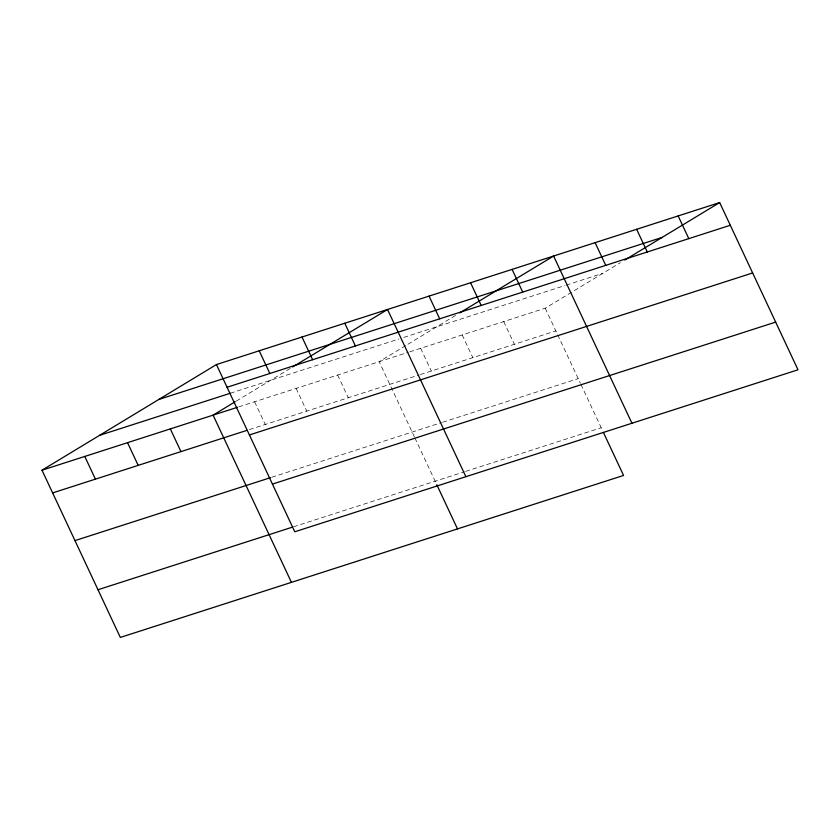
<?xml version="1.0" encoding="UTF-8"?>
<svg xmlns="http://www.w3.org/2000/svg" width="840" height="840" viewBox="0 0 840 840"><rect width="100%" height="100%" fill="white"/><g stroke="black" fill="none" stroke-linecap="round" stroke-linejoin="round"><path stroke-width="0.63" stroke-dasharray="4.2 3.15" d="M236.345 401.058L290.43 368.298M405.731 345.587L379.155 361.673L414.33 436.748M407.946 344.243L456.498 314.832M409.689 351.844L545.223 308.217L620.361 262.71M230.328 393.246L398.874 338.993M403.757 337.418L564.942 285.537M566.16 285.149L602.795 273.346M238.739 406.875L408.461 352.244M249.375 429.587L419.097 374.945M420.326 374.556L555.86 330.918M271.719 477.278L441.441 422.636M442.659 422.247L578.203 378.62M293.506 526.806L464.457 471.776M465.685 471.387L601.22 427.749M545.223 308.217L580.388 383.292M580.944 384.468L602.312 430.08M503.706 321.584L514.343 344.284M462.189 334.95L472.826 357.651M420.672 348.306L431.308 371.018M414.876 437.923L436.244 483.536M337.649 375.039L348.285 397.74M296.131 388.406L306.768 411.106M254.615 401.772L265.251 424.473"/><path stroke-width="1.26" d="M603.393 432.401L623.563 475.44L120.33 637.434L42 470.211L216.436 364.56L719.67 202.566L798 369.789L294.777 531.783L216.436 364.56M235.242 401.719L213.097 415.139L291.428 582.361M292.625 366.965L387.534 309.477L465.875 476.7M459.795 312.837L553.602 256.022L631.932 423.245M624.76 260.043L719.67 202.566M158.876 399.42L662.099 237.426M227.073 387.261L730.307 225.267M99.561 435.341L230.328 393.246M42 470.211L237.521 407.274M52.637 492.912L246.928 430.374M249.417 434.952L752.64 272.958M74.981 540.603L270.491 477.666M272.433 484.092L775.656 322.098M97.996 589.743L292.288 527.194M678.153 215.922L688.79 238.634M636.636 229.289L647.273 252M595.119 242.655L605.755 265.366M512.085 269.388L522.721 292.089M470.568 282.755L481.205 305.456M429.051 296.111L439.688 318.822M436.79 484.701L457.495 528.906M344.768 323.243L355.404 345.954M301.991 337.019L312.627 359.719M259.214 350.784L269.85 373.495M170.321 428.904L180.957 451.605M127.544 442.669L138.18 465.381M84.777 456.445L95.414 479.147"/></g></svg>
